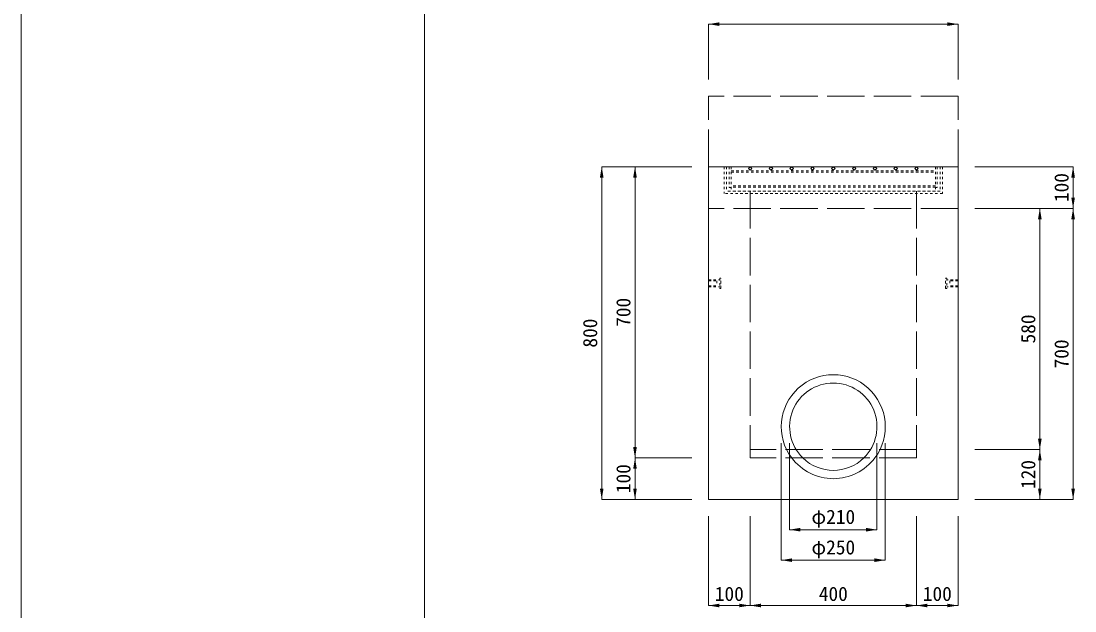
# Model space of a CAD drawing. Units: millimetres at full size. Extents: x 4207 to 15359, y -7728 to 211.
# Drawn here: x 4207 to 6741, y -4561 to -3142 of the extents above; entities that cross this region are included whole.
import ezdxf
from ezdxf.enums import TextEntityAlignment as Align

# ---------------------------------------------------------------- set-up
doc = ezdxf.new("R2010")
doc.units = ezdxf.units.MM
doc.header["$LTSCALE"] = 15
doc.linetypes.add('DASHED', pattern=[7.5, 6, -1.5])
doc.linetypes.add('USER1', pattern=[0.8, 0.4, -0.4])
for name, color, linetype, lineweight in [('受枠', 3, 'USER1', 9), ('境界ﾌﾞﾛｯｸ', 4, 'DASHED', 9), ('寸法線', 7, 'Continuous', 9), ('枠', 5, 'Continuous', 5), ('集水桝', 1, 'Continuous', 20), ('ｲﾝｻｰﾄ', 4, 'USER1', 9), ('ｸﾞﾚｰﾁﾝｸﾞ', 7, 'USER1', 5)]:
    doc.layers.add(name, color=color, linetype=linetype, lineweight=lineweight)
doc.styles.add('ＭＳ ゴシック', font='')
doc.styles.get('ＭＳ ゴシック').set_extended_font_data('MS Gothic')

# ---------------------------------------------------------------- blocks, each defined once
blk = doc.blocks.new('filled_arrow')
at = {"color": 0, "linetype": 'Continuous', "lineweight": -2}
blk.add_solid([(7.5, 1.25), (0, 0), (7.5, -1.25)], dxfattribs=at)

msp = doc.modelspace()

# ---------------------------------------------------------------- linework, layer by layer
at = {"layer": '受枠'}
for p, q in [((5897.35, -3492.71), (5897.35, -3557.39)), ((5897.35, -3492.71), (6422.35, -3492.71)), ((5903.35, -3492.71), (5903.35, -3551.39)), ((6416.35, -3492.71), (6416.35, -3551.39)), ((6422.35, -3492.71), (6422.35, -3557.39)), ((6422.35, -3557.39), (5897.35, -3557.39)), ((6416.35, -3551.39), (5903.35, -3551.39))]:
    msp.add_line(p, q, dxfattribs=at)
at = {"layer": '境界ﾌﾞﾛｯｸ'}
for p, q in [((6459.85, -3322.71), (5859.85, -3322.71)), ((5859.85, -3492.71), (5859.85, -3322.71)), ((6459.85, -3492.71), (6459.85, -3322.71))]:
    msp.add_line(p, q, dxfattribs=at)
at = {"layer": '寸法線'}
for p, q in [((5859.85, -3149.73), (6459.85, -3149.73)), ((5859.85, -3282.71), (5859.85, -3149.73)), ((6459.85, -3282.71), (6459.85, -3149.73)), ((5603.16, -4292.71), (5603.16, -3492.71)), ((5819.85, -3492.71), (5603.16, -3492.71)), ((5683.16, -3492.71), (5683.16, -4192.71)), ((5819.85, -3492.71), (5683.16, -3492.71)), ((6499.85, -3492.71), (6736.31, -3492.71)), ((6736.31, -3492.71), (6736.31, -3592.71)), ((6499.85, -3592.71), (6736.31, -3592.71)), ((6499.85, -3592.71), (6656.31, -3592.71)), ((6499.85, -3592.71), (6736.31, -3592.71)), ((6656.31, -4172.71), (6656.31, -3592.71)), ((6736.31, -3592.71), (6736.31, -4292.71)), ((6034.85, -4157.71), (6034.85, -4438.7)), ((6054.85, -4157.71), (6054.85, -4365.41)), ((6264.85, -4157.71), (6264.85, -4365.41)), ((6284.85, -4157.71), (6284.85, -4438.7)), ((6499.85, -4172.71), (6656.31, -4172.71)), ((6499.85, -4172.71), (6656.31, -4172.71)), ((6656.31, -4292.71), (6656.31, -4172.71)), ((5819.85, -4192.71), (5683.16, -4192.71)), ((5683.16, -4192.71), (5683.16, -4292.71)), ((5819.85, -4192.71), (5683.16, -4192.71)), ((5819.85, -4292.71), (5603.16, -4292.71)), ((5819.85, -4292.71), (5683.16, -4292.71)), ((6499.85, -4292.71), (6656.31, -4292.71)), ((6499.85, -4292.71), (6736.31, -4292.71)), ((5859.85, -4332.71), (5859.85, -4547.69)), ((5959.85, -4332.71), (5959.85, -4547.69)), ((5959.85, -4332.71), (5959.85, -4547.69)), ((6359.85, -4332.71), (6359.85, -4547.69)), ((6359.85, -4332.71), (6359.85, -4547.69)), ((6459.85, -4332.71), (6459.85, -4547.69)), ((6054.85, -4365.41), (6264.85, -4365.41)), ((6034.85, -4438.7), (6284.85, -4438.7)), ((5859.85, -4547.69), (5959.85, -4547.69)), ((5959.85, -4547.69), (6359.85, -4547.69)), ((6359.85, -4547.69), (6459.85, -4547.69))]:
    msp.add_line(p, q, dxfattribs=at)
at = {"layer": '枠', "color": 1, "lineweight": 9}
msp.add_line((4207.39, -7728.4), (4207.39, 210.81), dxfattribs=at)
at = {"layer": '枠', "lineweight": 20}
msp.add_line((5177.1, -6878.4), (5177.1, -1278.4), dxfattribs=at)
at = {"layer": '集水桝'}
for p, q in [((6459.85, -3492.71), (5859.85, -3492.71)), ((5859.85, -3492.71), (5859.85, -4292.71)), ((6459.85, -3492.71), (6459.85, -4292.71)), ((6459.85, -4292.71), (5859.85, -4292.71))]:
    msp.add_line(p, q, dxfattribs=at)
at = {"layer": '集水桝', "linetype": 'DASHED', "lineweight": 13}
for p, q in [((5959.85, -3551.39), (5959.85, -4192.71)), ((6359.85, -3551.39), (6359.85, -4192.71)), ((6359.85, -4172.71), (5959.85, -4172.71)), ((6359.85, -4192.71), (5959.85, -4192.71))]:
    msp.add_line(p, q, dxfattribs=at)
at = {"layer": '集水桝', "linetype": 'DASHED'}
msp.add_line((6459.85, -3592.71), (5859.85, -3592.71), dxfattribs=at)
at = {"layer": '集水桝', "color": 2, "lineweight": 13}
for radius, start, end in [(125, 323.12962, 216.87038), (105, 314.41464, 225.58536), (125, 216.87038, 323.12962), (105, 225.58536, 314.41464)]:
    msp.add_arc((6159.85, -4117.71), radius, start, end, dxfattribs=at)
at = {"layer": 'ｲﾝｻｰﾄ'}
for p, q in [((5859.85, -3764.21), (5859.85, -3781.21)), ((5859.85, -3764.21), (5886.85, -3764.21)), ((5859.85, -3766.71), (5879.85, -3766.71)), ((5879.85, -3766.71), (5879.85, -3778.71)), ((5886.85, -3760.21), (5886.85, -3785.21)), ((5889.85, -3760.21), (5886.85, -3760.21)), ((5889.85, -3785.21), (5889.85, -3760.21)), ((6429.85, -3760.21), (6432.85, -3760.21)), ((6429.85, -3785.21), (6429.85, -3760.21)), ((6432.85, -3760.21), (6432.85, -3785.21)), ((6459.85, -3764.21), (6432.85, -3764.21)), ((6459.85, -3766.71), (6439.85, -3766.71)), ((6439.85, -3766.71), (6439.85, -3778.71)), ((6459.85, -3764.21), (6459.85, -3781.21)), ((5859.85, -3778.71), (5879.85, -3778.71)), ((5859.85, -3781.21), (5886.85, -3781.21)), ((5886.85, -3785.21), (5889.85, -3785.21)), ((6432.85, -3785.21), (6429.85, -3785.21)), ((6459.85, -3781.21), (6432.85, -3781.21)), ((6459.85, -3778.71), (6439.85, -3778.71))]:
    msp.add_line(p, q, dxfattribs=at)
at = {"layer": 'ｸﾞﾚｰﾁﾝｸﾞ'}
for p, q in [((5909.85, -3492.71), (5909.85, -3542.71)), ((5909.85, -3492.71), (6409.85, -3492.71)), ((5914.35, -3492.71), (5914.35, -3551.39)), ((5955.61, -3496.95), (5959.85, -3492.71)), ((5959.85, -3492.71), (5964.1, -3496.95)), ((6005.61, -3496.95), (6009.85, -3492.71)), ((6009.85, -3492.71), (6014.1, -3496.95)), ((6055.61, -3496.95), (6059.85, -3492.71)), ((6059.85, -3492.71), (6064.1, -3496.95)), ((6105.61, -3496.95), (6109.85, -3492.71)), ((6109.85, -3492.71), (6114.1, -3496.95)), ((6155.61, -3496.95), (6159.85, -3492.71)), ((6159.85, -3492.71), (6164.1, -3496.95)), ((6205.61, -3496.95), (6209.85, -3492.71)), ((6209.85, -3492.71), (6214.1, -3496.95)), ((6255.61, -3496.95), (6259.85, -3492.71)), ((6259.85, -3492.71), (6264.1, -3496.95)), ((6305.61, -3496.95), (6309.85, -3492.71)), ((6309.85, -3492.71), (6314.1, -3496.95)), ((6355.61, -3496.95), (6359.85, -3492.71)), ((6359.85, -3492.71), (6364.1, -3496.95)), ((6405.35, -3492.71), (6405.35, -3551.39)), ((6409.85, -3492.71), (6409.85, -3542.71)), ((5914.35, -3502.71), (6405.35, -3502.71)), ((5914.35, -3505.71), (6405.35, -3505.71)), ((5955.61, -3496.95), (5959.85, -3501.19)), ((5959.85, -3501.19), (5964.1, -3496.95)), ((6005.61, -3496.95), (6009.85, -3501.19)), ((6009.85, -3501.19), (6014.1, -3496.95)), ((6055.61, -3496.95), (6059.85, -3501.19)), ((6059.85, -3501.19), (6064.1, -3496.95)), ((6105.61, -3496.95), (6109.85, -3501.19)), ((6109.85, -3501.19), (6114.1, -3496.95)), ((6155.61, -3496.95), (6159.85, -3501.19)), ((6159.85, -3501.19), (6164.1, -3496.95)), ((6205.61, -3496.95), (6209.85, -3501.19)), ((6209.85, -3501.19), (6214.1, -3496.95)), ((6255.61, -3496.95), (6259.85, -3501.19)), ((6259.85, -3501.19), (6264.1, -3496.95)), ((6305.61, -3496.95), (6309.85, -3501.19)), ((6309.85, -3501.19), (6314.1, -3496.95)), ((6355.61, -3496.95), (6359.85, -3501.19)), ((6359.85, -3501.19), (6364.1, -3496.95)), ((5909.85, -3542.71), (5914.35, -3542.71)), ((6405.35, -3538.39), (5914.35, -3538.39)), ((6405.35, -3541.39), (5914.35, -3541.39)), ((6405.35, -3542.71), (6409.85, -3542.71)), ((6405.35, -3551.39), (5914.35, -3551.39))]:
    msp.add_line(p, q, dxfattribs=at)

# ---------------------------------------------------------------- block references
at = {"layer": '寸法線', "xscale": 3.47, "yscale": 3.47}
for p in [(5859.85, -3149.73), (6054.85, -4365.41), (6034.85, -4438.7), (5859.85, -4547.69), (5959.85, -4547.69), (6359.85, -4547.69)]:
    msp.add_blockref('filled_arrow', p, dxfattribs=at)
for p, rotation in [((6459.85, -3149.73), 180), ((5603.16, -3492.71), 270), ((5683.16, -3492.71), 270), ((6736.31, -3492.71), 270), ((6736.31, -3592.71), 90), ((6656.31, -3592.71), 270), ((6736.31, -3592.71), 270), ((6656.31, -4172.71), 90), ((5683.16, -4192.71), 90), ((6656.31, -4172.71), 270), ((5683.16, -4192.71), 270), ((5603.16, -4292.71), 90), ((5683.16, -4292.71), 90), ((6656.31, -4292.71), 90), ((6736.31, -4292.71), 90), ((6264.85, -4365.41), 180), ((6284.85, -4438.7), 180), ((5959.85, -4547.69), 180), ((6359.85, -4547.69), 180), ((6459.85, -4547.69), 180)]:
    msp.add_blockref('filled_arrow', p, dxfattribs=dict(at, rotation=rotation))

# ---------------------------------------------------------------- texts
at = {"layer": '寸法線', "style": 'ＭＳ ゴシック'}
for s, p in [('100', (6708.31, -3542.71)), ('700', (5655.16, -3842.71)), ('580', (6628.31, -3882.71)), ('800', (5575.16, -3892.71)), ('700', (6708.31, -3942.71)), ('120', (6628.31, -4232.71)), ('100', (5655.16, -4242.71))]:
    msp.add_text(s, height=34.18, rotation=90, dxfattribs=at).set_placement(p, align=Align.MIDDLE_CENTER)
for s, p in [('φ210', (6159.85, -4334.48)), ('φ250', (6159.85, -4407.77)), ('100', (5909.85, -4519.69)), ('400', (6159.85, -4519.69)), ('100', (6409.85, -4519.69))]:
    msp.add_text(s, height=34.18, dxfattribs=at).set_placement(p, align=Align.MIDDLE_CENTER)

doc.saveas('drawing.dxf')
